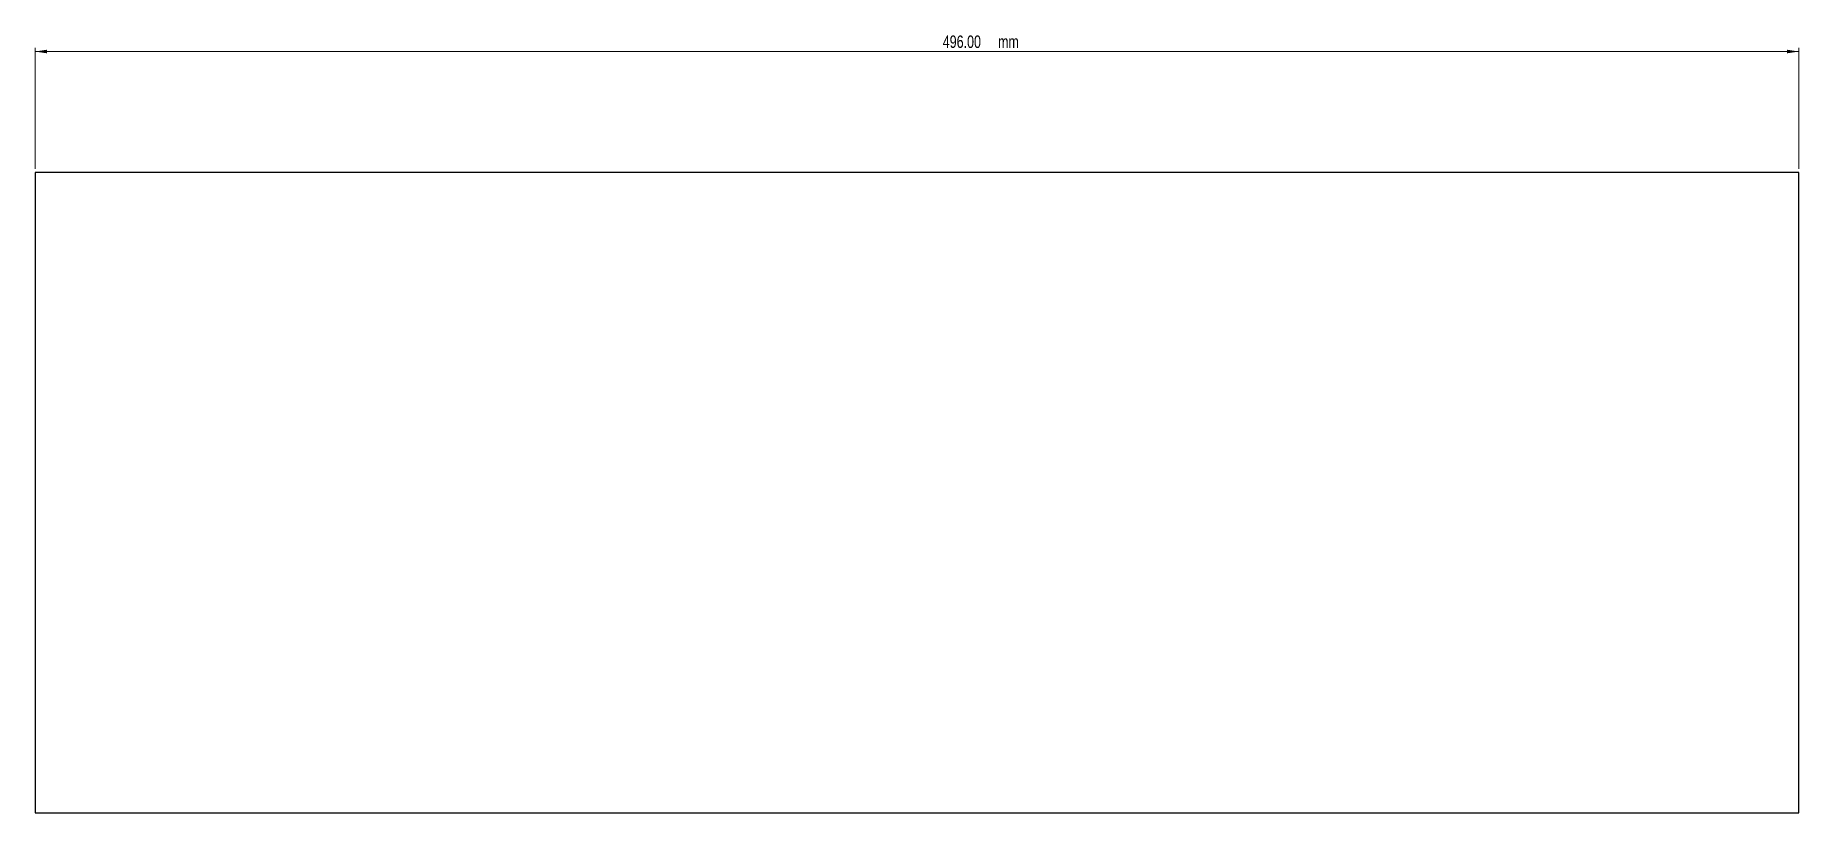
# Model space of a CAD drawing. Header units: millimetres. Extents: x 277 to 773, y 402 to 620.
import ezdxf

# ---------------------------------------------------------------- set-up
doc = ezdxf.new("R2010")
doc.units = ezdxf.units.MM
doc.styles.add('SLDTEXTSTYLE0', font='TXT', dxfattribs={"width": 0.75})
doc.dimstyles.new('SLDDIMSTYLE0', dxfattribs={"dimtxt": 3.5, "dimasz": 3.302, "dimexe": 0, "dimexo": 0.0625, "dimgap": 0.875, "dimtad": 1, "dimrnd": 1e-09, "dimzin": 4, "dimdsep": 46, "dimtxsty": 'SLDTEXTSTYLE0', "dimsah": 1, "dimcen": 0.09, "dimadec": 0, "dimazin": 1, "dimtfac": 1, "dimtofl": 0, "dimtmove": 0, "dimatfit": 3, "dimfxl": 1, "dimfrac": 2, "dimtolj": 1, "dimtzin": 12, "dimarcsym": 0})

# ---------------------------------------------------------------- blocks, each defined once
blk = doc.blocks.new('_D')
at = {"color": 7, "linetype": 'Continuous', "lineweight": 0}
for p, q in [((277.17, 582.55), (277.17, 616.55)), ((773.17, 615.55), (277.17, 615.55)), ((773.17, 582.55), (773.17, 616.55))]:
    blk.add_line(p, q, dxfattribs=at)
at = {"color": 7, "linetype": 'Continuous', "lineweight": 18}
for points in [[(277.17, 615.55), (280.47, 615.04), (280.47, 616.06)], [(773.17, 615.55), (769.87, 616.06), (769.87, 615.04)]]:
    blk.add_solid(points, dxfattribs=at)
at = {"color": 7, "linetype": 'Continuous', "lineweight": 18, "char_height": 3.5, "attachment_point": 1, "style": 'SLDTEXTSTYLE0'}
for s, insert in [('496.00', (532.42, 620.06)), ('mm', (547.96, 620.06))]:
    blk.add_mtext(s, dxfattribs=dict(at, insert=insert))

msp = doc.modelspace()

# ---------------------------------------------------------------- linework, layer by layer
at = {"color": 7, "linetype": 'Continuous', "lineweight": 25}
for p, q in [((773.168, 581.553), (277.168, 581.553)), ((277.168, 581.553), (277.168, 401.553)), ((773.168, 401.553), (773.168, 581.553)), ((277.168, 401.553), (773.168, 401.553))]:
    msp.add_line(p, q, dxfattribs=at)

# ---------------------------------------------------------------- dimensions: what is measured, and where the dimension line sits
at = {"color": 7, "linetype": 'Continuous', "lineweight": 18}
dim = msp.add_linear_dim(base=(277.168, 615.553), p1=(773.168, 581.553), p2=(277.168, 581.553), text='<> mm', dimstyle='SLDDIMSTYLE0', dxfattribs=at)
dim.commit()
dim.dimension.update_dxf_attribs({"geometry": '_D', "text_midpoint": (544.557, 615.553), "dimtype": 160})

doc.saveas('drawing.dxf')
